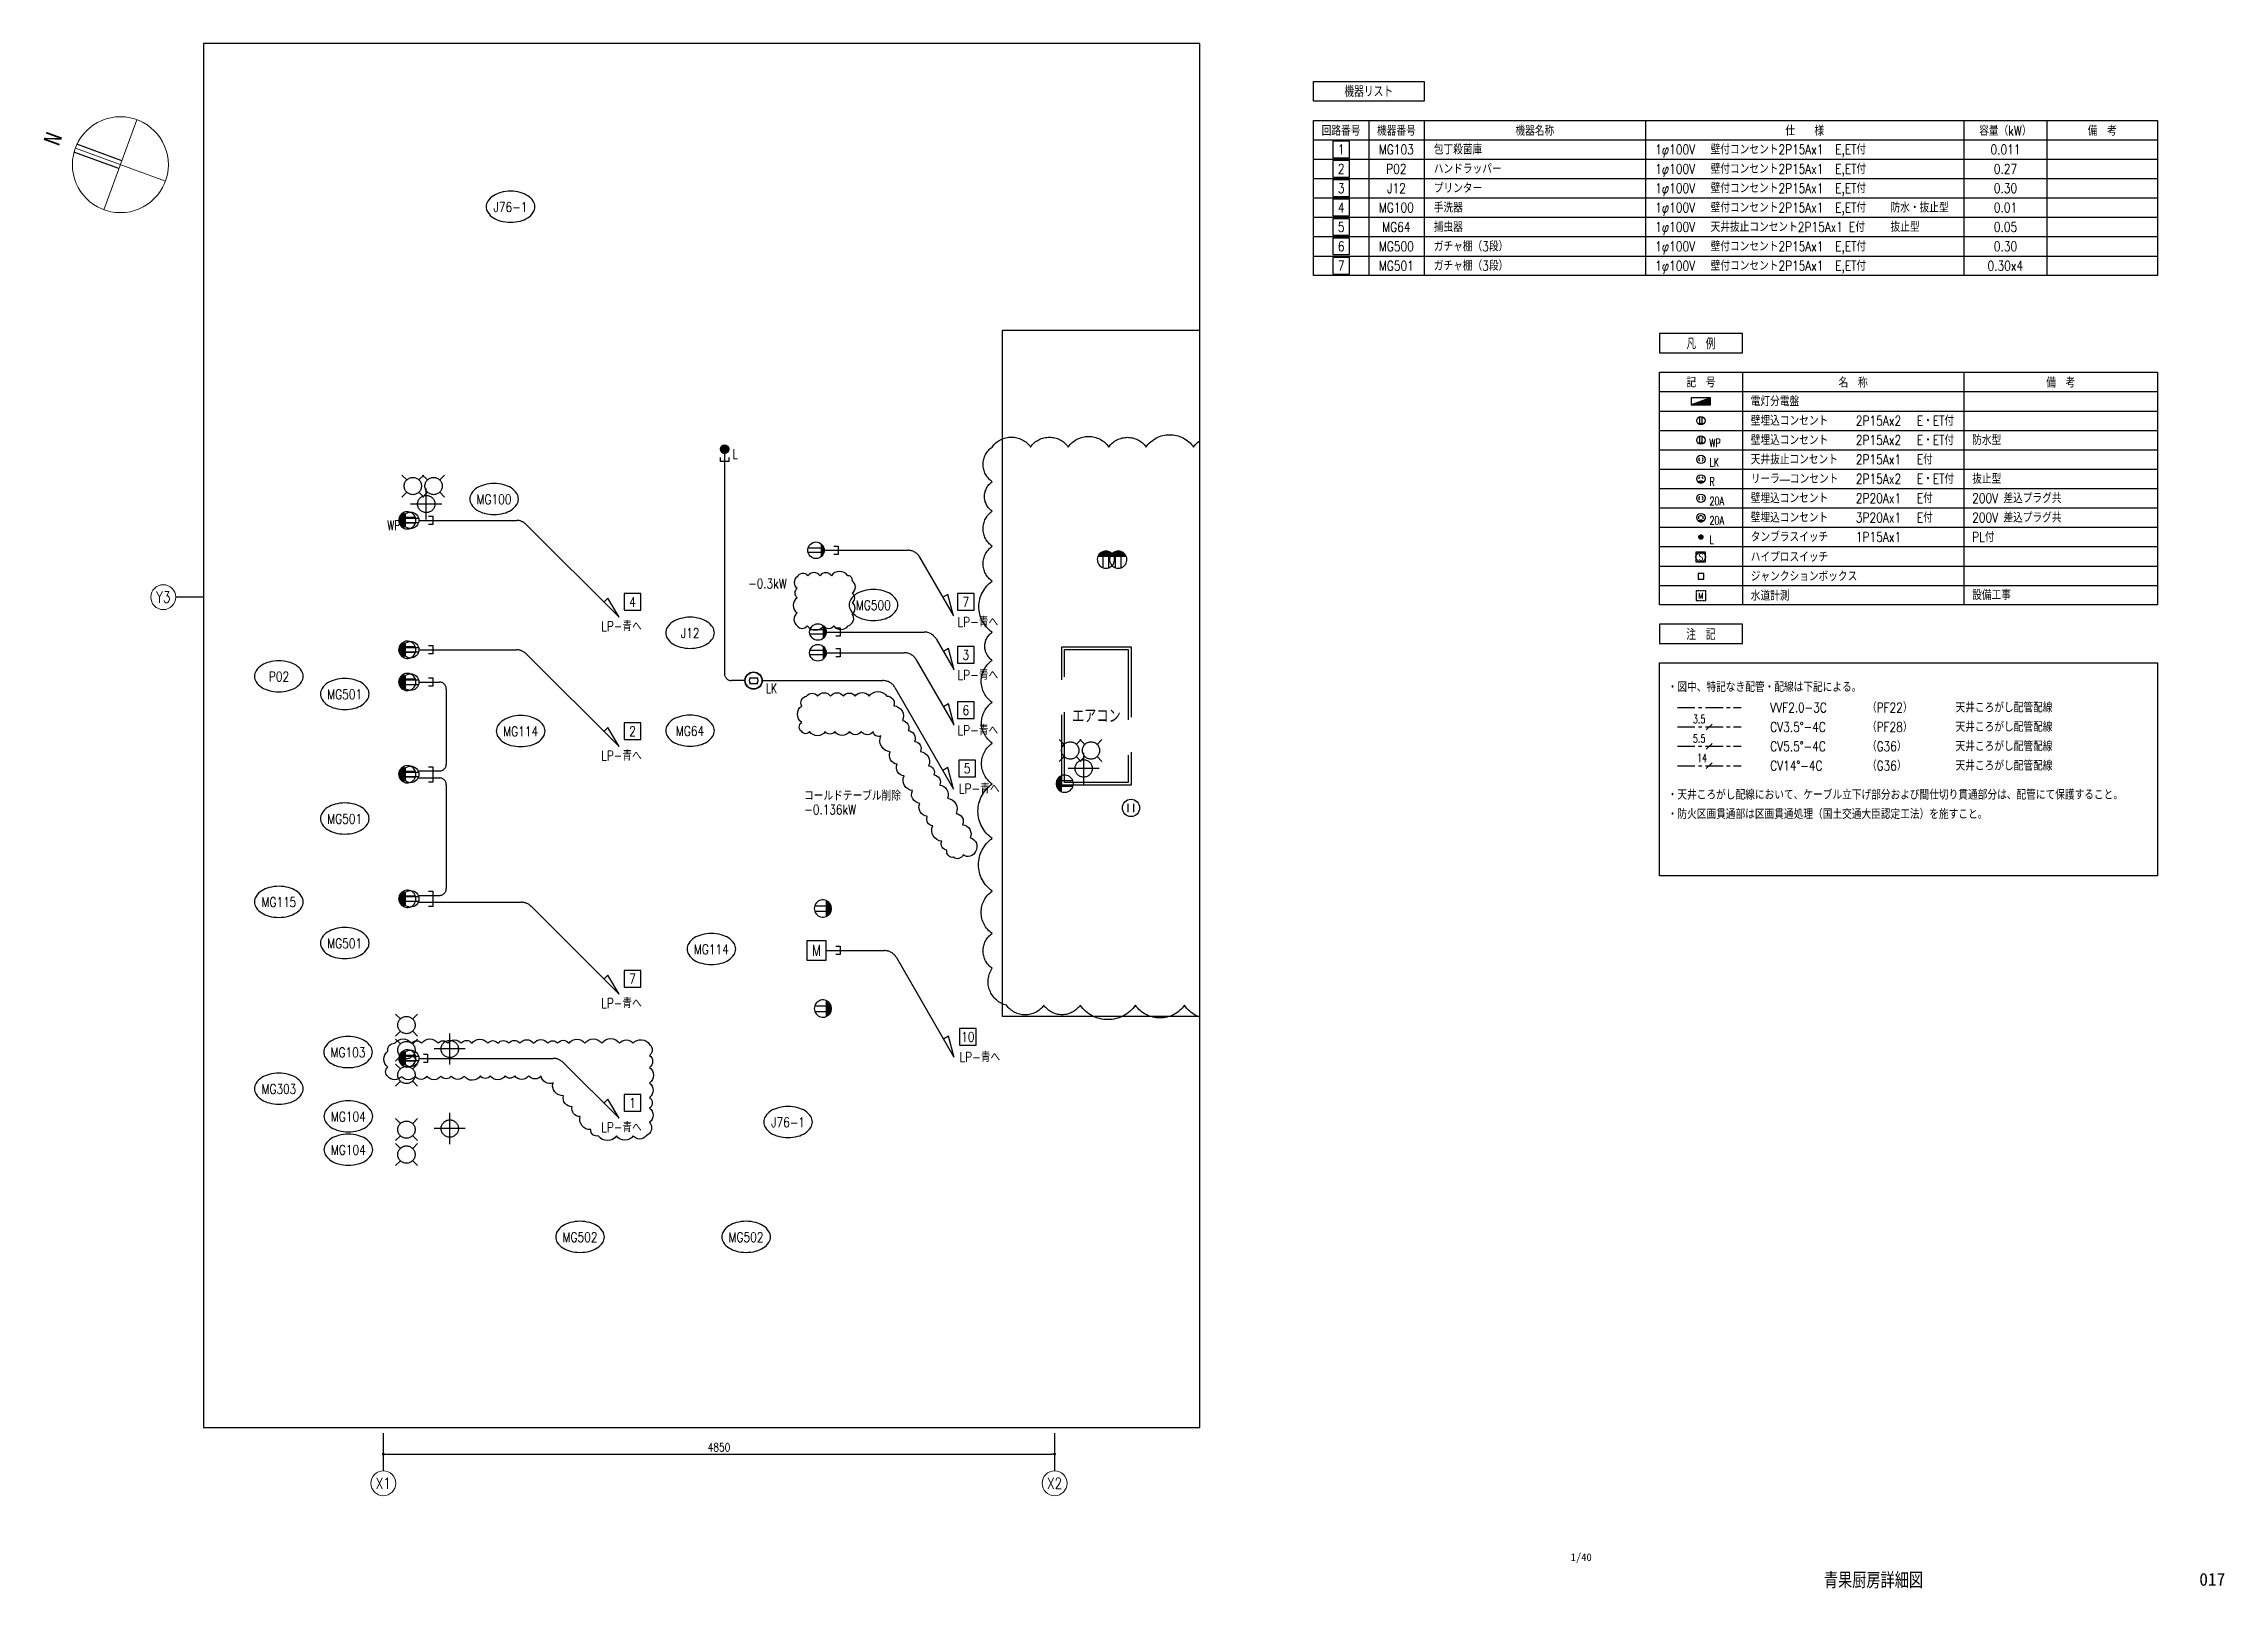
# Paper-space layout '青果' of a CAD drawing. Header units: millimetres. Extents: x 37 to 825, y 15 to 573.
# The model-space entities are those that its viewports show. They can reach past a viewport. Long polylines and large blocks are cut down to what shows.
import ezdxf
from ezdxf.enums import TextEntityAlignment as Align

# ---------------------------------------------------------------- set-up
doc = ezdxf.new("R2010")
doc.units = ezdxf.units.MM
doc.header["$LTSCALE"] = 0.2
doc.set_wipeout_variables(frame=1)
doc.linetypes.add('CENTER', pattern=[50.8, 31.75, -6.35, 6.35, -6.35])
doc.linetypes.add('HIDDEN', pattern=[9.525, 6.35, -3.175])
doc.layers.get('Defpoints').update_dxf_attribs({"color": 5})
for name, color, linetype in [('1_シンボル', 2, 'Continuous'), ('1_乗数', 3, 'Continuous'), ('1_回路番号', 4, 'Continuous'), ('1_強調文字', 4, 'Continuous'), ('1_文字', 3, 'Continuous'), ('1_機器番号', 3, 'Continuous'), ('1_表', 7, 'Continuous'), ('1_配線_1', 1, 'Continuous'), ('1_配線_4', 1, 'CENTER'), ('A_什器', 9, 'HIDDEN'), ('A_寸法', 7, 'Continuous'), ('A_方位', 8, 'Continuous'), ('枠内記述', 3, 'Continuous')]:
    doc.layers.add(name, color=color, linetype=linetype)
doc.layers.add('1_追加変更', color=10, linetype='Continuous', plot=False)
doc.styles.add('dcStyle0', font='txt.shx', dxfattribs={"width": 0.8, "bigfont": 'bigfont'})
doc.styles.add('Dim', font='simplex.shx', dxfattribs={"width": 0.8, "bigfont": 'extfont2.shx'})
doc.styles.get("Standard").update_dxf_attribs({"font": 'simplex.shx', "width": 0.8, "bigfont": 'extfont2.shx'})
doc.styles.add('STYLE1', font='MS Gothic.ttf')
doc.styles.add('ゴシック', font='MS Gothic.ttf', dxfattribs={"height": 4})
doc.dimstyles.new('1-1(20)', dxfattribs={"dimtxt": 3, "dimasz": 1, "dimexe": 1, "dimexo": 1, "dimgap": 1, "dimtad": 1, "dimdec": 1, "dimlfac": 20, "dimrnd": 0.5, "dimdsep": 46, "dimtxsty": 'Dim', "dimblk": 'DOT', "dimcen": 2.5, "dimclrd": 256, "dimclre": 256, "dimclrt": 256, "dimadec": 0, "dimazin": 0, "dimtfac": 1, "dimtdec": 1, "dimtix": 1, "dimtmove": 2, "dimatfit": 3, "dimldrblk": 'OPEN30', "dimfxl": 1, "dimlwd": -1, "dimlwe": -1, "dimarcsym": 1})
pattern_1 = [(0, (-51500, -9750), (0, 3.175), [])]

# ---------------------------------------------------------------- blocks, each defined once
blk = doc.blocks.new('_Dot')
at = {"color": 0, "linetype": 'ByBlock', "lineweight": -2}
blk.add_line((-0.5, 0), (-1, 0), dxfattribs=at)
at = {"color": 0, "linetype": 'ByBlock', "const_width": 0.5}
blk.add_lwpolyline([(-0.25, 0, 1), (0.25, 0, 1)], format="xyb", close=True, dxfattribs=at)
blk = doc.blocks.new('_Open30')
at = {"color": 0, "linetype": 'ByBlock', "lineweight": -2}
for p, q in [((-1, 0.27), (0, 0)), ((0, 0), (-1, -0.27)), ((0, 0), (-1, 0))]:
    blk.add_line(p, q, dxfattribs=at)
blk = doc.blocks.new('C-ｼﾞｬﾝｸｼｮﾝﾎﾞｯｸｽ')
at = {"color": 0, "linetype": 'ByBlock'}
blk.add_lwpolyline([(-100, -100), (100, -100), (100, 100), (-100, 100)], close=True, dxfattribs=at)
blk = doc.blocks.new('O-ｺﾝｾﾝﾄW')
at = {"linetype": 'ByBlock'}
blk.add_hatch(color=0, dxfattribs=at).paths.add_polyline_path([(112, 50), (-112, 50, 0.447214)])
at = {"color": 0, "linetype": 'ByBlock'}
for p, q in [((-112, 50), (112, 50)), ((-40, 50), (-40, 295)), ((40, 50), (40, 295))]:
    blk.add_line(p, q, dxfattribs=at)
blk.add_circle((0, 150), 150, dxfattribs=at)
blk = doc.blocks.new('L-電灯分電盤')
at = {"linetype": 'ByBlock'}
h = blk.add_hatch(dxfattribs=at)
h.set_pattern_fill('LINE', color=0, style=0)
h.set_pattern_definition([(0, (-9550, -23375), (0, 3.175), [])])
h.paths.add_polyline_path([(350, 250), (-350, 0), (350, 0)])
at = {"color": 0, "linetype": 'ByBlock'}
for p, q in [((350, 250), (-350, 0)), ((350, 250), (-350, 250)), ((-350, 250), (-350, 0)), ((-350, 0), (350, 0)), ((350, 0), (350, 250))]:
    blk.add_line(p, q, dxfattribs=at)
blk = doc.blocks.new('O-ｺﾝｾﾝﾄ抜け止め')
at = {"color": 0, "linetype": 'ByBlock'}
blk.add_circle((0, 0), 150, dxfattribs=at)
for start, end in [(135, 225), (315, 45)]:
    blk.add_arc((0, 0), 80, start, end, dxfattribs=at)
blk = doc.blocks.new('L-SW')
at = {"linetype": 'ByBlock'}
h = blk.add_hatch(dxfattribs=at)
h.set_pattern_fill('LINE', color=0, style=0)
h.set_pattern_definition([(0, (-30500, -9025), (0, 3.175), [])])
edge = h.paths.add_edge_path()
edge.add_arc((0, 75), 75, 0, 360)
at = {"color": 0, "linetype": 'ByBlock'}
blk.add_circle((0, 75), 75, dxfattribs=at)
blk = doc.blocks.new('3P20A_E')
at = {"linetype": 'ByBlock'}
h = blk.add_hatch(dxfattribs=at)
h.set_pattern_fill('LINE', color=0, style=0)
h.set_pattern_definition(pattern_1)
h.paths.add_polyline_path([(112, 50), (-112, 50, 0.447214)])
at = {"color": 0, "linetype": 'ByBlock'}
for p, q in [((-112, 50), (112, 50)), ((-80, 100), (-80, 200)), ((-50, 230), (50, 230)), ((-50, 70), (50, 70)), ((80, 100), (80, 200))]:
    blk.add_line(p, q, dxfattribs=at)
blk.add_circle((0, 150), 150, dxfattribs=at)
blk = doc.blocks.new('O-ｺﾝｾﾝﾄ引掛け3PE付')
at = {"linetype": 'ByBlock'}
h = blk.add_hatch(dxfattribs=at)
h.set_pattern_fill('LINE', color=0, style=0)
h.set_pattern_definition(pattern_1)
h.paths.add_polyline_path([(112, 50), (-112, 50, 0.447214)])
at = {"color": 0, "linetype": 'ByBlock'}
blk.add_line((-112, 50), (112, 50), dxfattribs=at)
blk.add_circle((0, 150), 150, dxfattribs=at)
for start, end in [(120, 180), (225, 315), (0, 60)]:
    blk.add_arc((0, 150), 80, start, end, dxfattribs=at)
blk = doc.blocks.new('ハイプロスイッチ')
at = {"color": 0, "linetype": 'ByBlock'}
blk.add_lwpolyline([(-179, -172), (171, -172), (171, 178), (-179, 178)], close=True, dxfattribs=at)
blk.add_circle((-4, 3), 175, dxfattribs=at)
at = {"color": 0, "linetype": 'ByBlock', "width": 0.8}
blk.add_text('S', height=250, dxfattribs=at).set_placement((0, 0), align=Align.MIDDLE)
blk = doc.blocks.new('C-条数1')
at = {"color": 0, "linetype": 'ByBlock'}
blk.add_line((-106, -106), (106, 106), dxfattribs=at)
blk = doc.blocks.new('水道計測')
at = {"color": 0, "linetype": 'HIDDEN'}
blk.add_lwpolyline([(-175, -175), (175, -175), (175, 175), (-175, 175)], close=True, dxfattribs=at)
at = {"color": 0, "width": 0.8}
blk.add_text('M', height=200, dxfattribs=at).set_placement((0, 0), align=Align.MIDDLE)
blk = doc.blocks.new('INS-GJUIF')
at = {"color": 0}
blk.add_lwpolyline([(164, -40, 0.144506), (176, 0, 0.144506), (164, 40, 0.107176), (124, 80, 0.077741), (70, 103, 0.064924), (0, 113, 0.064924), (-70, 103, 0.077741), (-124, 80, 0.107176), (-164, 40, 0.144506), (-176, 0, 0.144506), (-164, -40, 0.107176), (-124, -80, 0.077741), (-70, -103, 0.064924), (0, -112, 0.064924), (70, -103, 0.077741), (124, -80, 0.107176), (164, -40)], format="xyb", dxfattribs=at)
blk = doc.blocks.new('INS-GDTAV')
at = {"color": 0}
for p, q in [((-23, 46), (-62, 8)), ((-23, 37), (-62, -2)), ((-23, 29), (-62, -10)), ((-23, 55), (-60, 19)), ((-23, 20), (-60, -17)), ((-23, 11), (-58, -24)), ((-23, 2), (-55, -30)), ((-37, 50), (-50, 37)), ((-23, -58), (-23, 58)), ((59, 20), (-23, 20)), ((-23, -7), (-52, -35)), ((-23, -16), (-48, -40)), ((-23, -24), (-44, -45)), ((-23, -33), (-39, -49)), ((-23, -42), (-34, -53)), ((-23, -51), (-28, -56)), ((59, -20), (-23, -20))]:
    blk.add_line(p, q, dxfattribs=at)
for start, end in [(112.0861, 247.9139), (247.9139, 112.0861)]:
    blk.add_arc((0, 0), 62.5, start, end, dxfattribs=at)
blk = doc.blocks.new('INS-GNLLT')
at = {"color": 0}
for p, q in [((-30, 20), (30, 20)), ((-30, -20), (30, -20))]:
    blk.add_line(p, q, dxfattribs=at)
blk.add_circle((0, 0), 62.5, dxfattribs=at)
blk = doc.blocks.new('INS-G4RWJ')
at = {"color": 0}
for p, q in [((-23, 46), (-62, 8)), ((-23, 37), (-62, -2)), ((-23, 29), (-62, -10)), ((-23, 55), (-60, 19)), ((-23, 20), (-60, -17)), ((-23, 11), (-58, -24)), ((-23, 2), (-55, -30)), ((-37, 50), (-50, 37)), ((-23, -58), (-23, 58)), ((59, 20), (-23, 20)), ((-23, -7), (-52, -35)), ((-23, -16), (-48, -40)), ((-23, -24), (-44, -45)), ((-23, -33), (-39, -49)), ((-23, -42), (-34, -53)), ((-23, -51), (-28, -56)), ((59, -20), (-23, -20))]:
    blk.add_line(p, q, dxfattribs=at)
for start, end in [(112.0861, 247.9139), (247.9139, 112.0861)]:
    blk.add_arc((0, 0), 62.5, start, end, dxfattribs=at)
blk = doc.blocks.new('INS-GIIL8')
at = {"color": 0}
for p, q in [((-23, 46), (-62, 8)), ((-23, 37), (-62, -2)), ((-23, 29), (-62, -10)), ((-23, 55), (-60, 19)), ((-23, 20), (-60, -17)), ((-23, 11), (-58, -24)), ((-23, 2), (-55, -30)), ((-37, 50), (-50, 37)), ((-23, -58), (-23, 58)), ((59, 20), (-23, 20)), ((-23, -7), (-52, -35)), ((-23, -16), (-48, -40)), ((-23, -24), (-44, -45)), ((-23, -33), (-39, -49)), ((-23, -42), (-34, -53)), ((-23, -51), (-28, -56)), ((59, -20), (-23, -20))]:
    blk.add_line(p, q, dxfattribs=at)
for start, end in [(112.0861, 247.9139), (247.9139, 112.0861)]:
    blk.add_arc((0, 0), 62.5, start, end, dxfattribs=at)
blk = doc.blocks.new('INS-G94DE')
at = {"color": 0}
for p, q in [((-59, 20), (24, 20)), ((24, 58), (24, -58)), ((24, 51), (28, 56)), ((24, 42), (34, 53)), ((24, 33), (39, 49)), ((24, 24), (44, 45)), ((24, 16), (48, 40)), ((24, 7), (52, 35)), ((24, -2), (55, 30)), ((24, -11), (58, 24)), ((24, -20), (60, 17)), ((24, -29), (62, 10)), ((24, -37), (62, 2)), ((-59, -20), (24, -20)), ((24, -46), (62, -8)), ((24, -55), (60, -19)), ((37, -50), (50, -37))]:
    blk.add_line(p, q, dxfattribs=at)
for start, end in [(67.9139, 292.0861), (292.0861, 67.9139)]:
    blk.add_arc((0, 0), 62.5, start, end, dxfattribs=at)
blk = doc.blocks.new('INS-GWSYW')
at = {"color": 0}
for p, q in [((-23, 46), (-62, 8)), ((-23, 37), (-62, -2)), ((-23, 29), (-62, -10)), ((-23, 55), (-60, 19)), ((-23, 20), (-60, -17)), ((-23, 11), (-58, -24)), ((-23, 2), (-55, -30)), ((-37, 50), (-50, 37)), ((-23, -58), (-23, 58)), ((59, 20), (-23, 20)), ((-23, -7), (-52, -35)), ((-23, -16), (-48, -40)), ((-23, -24), (-44, -45)), ((-23, -33), (-39, -49)), ((-23, -42), (-34, -53)), ((-23, -51), (-28, -56)), ((59, -20), (-23, -20))]:
    blk.add_line(p, q, dxfattribs=at)
for start, end in [(112.0861, 247.9139), (247.9139, 112.0861)]:
    blk.add_arc((0, 0), 62.5, start, end, dxfattribs=at)
blk = doc.blocks.new('INS-GJ5P6')
at = {"color": 0}
for p, q in [((-23, 46), (-62, 8)), ((-23, 37), (-62, -2)), ((-23, 29), (-62, -10)), ((-23, 55), (-60, 19)), ((-23, 20), (-60, -17)), ((-23, 11), (-58, -24)), ((-23, 2), (-55, -30)), ((-37, 50), (-50, 37)), ((-23, -58), (-23, 58)), ((59, 20), (-23, 20)), ((-23, -7), (-52, -35)), ((-23, -16), (-48, -40)), ((-23, -24), (-44, -45)), ((-23, -33), (-39, -49)), ((-23, -42), (-34, -53)), ((-23, -51), (-28, -56)), ((59, -20), (-23, -20))]:
    blk.add_line(p, q, dxfattribs=at)
for start, end in [(112.0861, 247.9139), (247.9139, 112.0861)]:
    blk.add_arc((0, 0), 62.5, start, end, dxfattribs=at)
blk = doc.blocks.new('INS-G6U9O')
at = {"color": 0}
for p, q in [((-59, 20), (24, 20)), ((24, 58), (24, -58)), ((24, 51), (28, 56)), ((24, 42), (34, 53)), ((24, 33), (39, 49)), ((24, 24), (44, 45)), ((24, 16), (48, 40)), ((24, 7), (52, 35)), ((24, -2), (55, 30)), ((24, -11), (58, 24)), ((24, -20), (60, 17)), ((24, -29), (62, 10)), ((24, -37), (62, 2)), ((-59, -20), (24, -20)), ((24, -46), (62, -8)), ((24, -55), (60, -19)), ((37, -50), (50, -37))]:
    blk.add_line(p, q, dxfattribs=at)
for start, end in [(67.9139, 292.0861), (292.0861, 67.9139)]:
    blk.add_arc((0, 0), 62.5, start, end, dxfattribs=at)
blk = doc.blocks.new('INS-GOGQH')
at = {"color": 0}
for p, q in [((-23, 46), (-62, 8)), ((-23, 37), (-62, -2)), ((-23, 29), (-62, -10)), ((-23, 55), (-60, 19)), ((-23, 20), (-60, -17)), ((-23, 11), (-58, -24)), ((-23, 2), (-55, -30)), ((-37, 50), (-50, 37)), ((-23, -58), (-23, 58)), ((59, 20), (-23, 20)), ((-23, -7), (-52, -35)), ((-23, -16), (-48, -40)), ((-23, -24), (-44, -45)), ((-23, -33), (-39, -49)), ((-23, -42), (-34, -53)), ((-23, -51), (-28, -56)), ((59, -20), (-23, -20))]:
    blk.add_line(p, q, dxfattribs=at)
for start, end in [(112.0861, 247.9139), (247.9139, 112.0861)]:
    blk.add_arc((0, 0), 62.5, start, end, dxfattribs=at)
blk = doc.blocks.new('INS-GT3CK')
at = {"color": 0}
for points in [[(250, -500), (-250, -500), (-250, 500), (250, 500)], [(230, -480), (-230, -480), (-230, 480), (230, 480)]]:
    blk.add_lwpolyline(points, close=True, dxfattribs=at)
at = {"color": 0, "width": 0.8}
blk.add_text('エアコン', height=100, dxfattribs=at).set_placement((0, 0), align=Align.MIDDLE)
blk = doc.blocks.new('INS-G5KKT')
at = {"color": 0}
for p, q in [((-20, -30), (-20, 30)), ((20, -30), (20, 30))]:
    blk.add_line(p, q, dxfattribs=at)
blk.add_circle((0, 0), 62.5, dxfattribs=at)
blk = doc.blocks.new('INS-G91YF')
at = {"color": 0}
for p, q in [((-58, 24), (58, 24)), ((-51, 24), (-56, 28)), ((-42, 24), (-53, 34)), ((-33, 24), (-49, 39)), ((-24, 24), (-45, 44)), ((-16, 24), (-40, 48)), ((-7, 24), (-35, 52)), ((2, 24), (-30, 55)), ((11, 24), (-24, 58)), ((-20, -59), (-20, 24)), ((20, 24), (-17, 60)), ((29, 24), (-10, 62)), ((37, 24), (-2, 62)), ((46, 24), (8, 62)), ((55, 24), (19, 60)), ((20, -59), (20, 24)), ((50, 37), (37, 50))]:
    blk.add_line(p, q, dxfattribs=at)
for start, end in [(157.9139, 22.0861), (22.0861, 157.9139)]:
    blk.add_arc((0, 0), 62.5, start, end, dxfattribs=at)

msp = doc.modelspace()

# ---------------------------------------------------------------- linework, layer by layer
at = {"layer": '1_回路番号'}
for points in [[(17505, 28731), (17625, 28731), (17625, 28851), (17505, 28851)], [(17505, 27796), (17625, 27796), (17625, 27916), (17505, 27916)], [(17505, 26007), (17625, 26007), (17625, 26127), (17505, 26127)], [(19928, 25587), (20048, 25587), (20048, 25707), (19928, 25707)], [(17505, 25110), (17625, 25110), (17625, 25230), (17505, 25230)]]:
    msp.add_lwpolyline(points, close=True, dxfattribs=at)
at = {"layer": '1_追加変更'}
msp.add_lwpolyline([(18755, 28618, 0.520567), (18827, 28618, 0.520567), (18947, 28618, 0.520567), (19020, 28618, 0.520567), (19123, 28618, 0.520567), (19153, 28704, 0.520567), (19153, 28785, 0.520567), (19153, 28853, 0.520567), (19153, 28943, 0.520567), (19120, 28980, 0.520567), (19002, 28980, 0.520567), (18921, 28980, 0.520567), (18833, 28980, 0.520567), (18755, 28972, 0.520567), (18755, 28889, 0.520567), (18755, 28821, 0.520567), (18755, 28711, 0.520567)], format="xyb", close=True, dxfattribs=at)
for points in [[(18788, 27853, -0.520567), (18788, 27920, -0.520567), (18788, 28038, -0.520567), (18823, 28110, -0.520567), (18903, 28110, -0.520567), (18996, 28110, -0.520567), (19089, 28110, -0.520567), (19174, 28110, -0.520567), (19276, 28110, -0.520567), (19402, 28110, -0.520567), (19454, 28040, -0.520567), (19516, 27933, -0.520567), (19557, 27861, -0.520567), (19603, 27782, -0.520567), (19645, 27709, -0.520567), (19705, 27605, -0.520567), (19742, 27540, -0.520567), (19785, 27466, -0.520567), (19840, 27372, -0.520567), (19903, 27262, -0.520567), (19950, 27180, -0.520567), (20005, 27086, -0.520567), (20043, 26987, -0.520567), (19954, 26964, -0.520567), (19884, 26945, -0.520567), (19837, 26996, -0.520567), (19800, 27061, -0.520567), (19735, 27173, -0.520567), (19696, 27241, -0.520567), (19641, 27335, -0.520567), (19588, 27427, -0.520567), (19527, 27534, -0.520567), (19478, 27618, -0.520567), (19427, 27707, -0.520567), (19360, 27822, -0.520567), (19305, 27853, -0.520567), (19218, 27853, -0.520567), (19133, 27853, -0.520567), (19027, 27853, -0.520567), (18958, 27853, -0.520567), (18845, 27853, -0.520567), (18788, 27853, -0.520567)], [(15798, 25362, -0.520567), (15798, 25429, -0.520567), (15798, 25543, -0.520567), (15848, 25601, -0.520567), (15969, 25601, -0.520567), (16041, 25601, -0.520567), (16161, 25601, -0.520567), (16231, 25601, -0.520567), (16327, 25601, -0.520567), (16406, 25601, -0.520567), (16519, 25601, -0.520567), (16593, 25601, -0.520567), (16671, 25601, -0.520567), (16752, 25601, -0.520567), (16851, 25601, -0.520567), (16954, 25601, -0.520567), (17023, 25601, -0.520567), (17107, 25601, -0.520567), (17221, 25601, -0.520567), (17343, 25601, -0.520567), (17472, 25601, -0.520567), (17570, 25601, -0.520567), (17688, 25592, -0.520567), (17688, 25514, -0.520567), (17688, 25427, -0.520567), (17688, 25314, -0.520567), (17688, 25210, -0.520567), (17688, 25132, -0.520567), (17688, 25031, -0.520567), (17663, 24932, -0.520567), (17571, 24932, -0.520567), (17450, 24932, -0.520567), (17318, 24932, -0.520567), (17263, 24978, -0.520567), (17187, 25072, -0.520567), (17130, 25143, -0.520567), (17067, 25222, -0.520567), (16991, 25316, -0.520567), (16906, 25367, -0.520567), (16817, 25367, -0.520567), (16714, 25366, -0.520567), (16645, 25366, -0.520567), (16537, 25365, -0.520567), (16467, 25365, -0.520567), (16349, 25364, -0.520567), (16256, 25364, -0.520567), (16181, 25364, -0.520567), (16080, 25363, -0.520567), (15994, 25363, -0.520567), (15895, 25362, -0.520567), (15798, 25362, -0.520567)]]:
    msp.add_lwpolyline(points, format="xyb", dxfattribs=at)
at = {"layer": '1_配線_1'}
for points in [[(18260, 29835), (18260, 29805), (18200, 29805), (18200, 29835)], [(16092, 29410), (16122, 29410), (16122, 29350), (16092, 29350)], [(19021, 29194), (19051, 29194), (19051, 29134), (19021, 29134)], [(19885, 28690), (19844, 28844), (19808, 28824)], [(17468, 28680), (17388, 28818), (17359, 28789)], [(19035, 28603), (19065, 28603), (19065, 28543), (19035, 28543)], [(16092, 28475), (16122, 28475), (16122, 28415), (16092, 28415)], [(19035, 28453), (19065, 28453), (19065, 28393), (19035, 28393)], [(19890, 28298), (19848, 28453), (19812, 28432)], [(16092, 28241), (16122, 28241), (16122, 28181), (16092, 28181)], [(19890, 27898), (19848, 28053), (19812, 28032)], [(17468, 27745), (17388, 27883), (17359, 27854)], [(16092, 27599), (16122, 27599), (16122, 27489), (16092, 27489)], [(19885, 27438), (19844, 27593), (19808, 27572)], [(16092, 26700), (16122, 26700), (16122, 26590), (16092, 26590)], [(19035, 26302), (19065, 26302), (19065, 26242), (19035, 26242)], [(17468, 25956), (17388, 26094), (17359, 26065)], [(19890, 25498), (19848, 25653), (19812, 25632)], [(16054, 25522), (16084, 25522), (16084, 25462), (16054, 25462)], [(17468, 25059), (17388, 25197), (17359, 25168)]]:
    msp.add_lwpolyline(points, dxfattribs=at)
at = {"layer": '1_配線_4'}
for p, q in [((18230, 29865), (18230, 28272)), ((16022, 29380), (16726, 29380)), ((16797, 29351), (17468, 28680)), ((18951, 29164), (19554, 29164)), ((19640, 29114), (19885, 28690)), ((18965, 28573), (19673, 28573)), ((19760, 28523), (19885, 28306)), ((16022, 28445), (16726, 28445)), ((16797, 28416), (17468, 27745)), ((18965, 28423), (19529, 28423)), ((19615, 28373), (19885, 27906)), ((16022, 28211), (16170, 28211)), ((18380, 28222), (18280, 28222)), ((18500, 28222), (19375, 28222)), ((16220, 28161), (16220, 27619)), ((19461, 28172), (19885, 27438)), ((16017, 27569), (16170, 27569)), ((16017, 27519), (16170, 27519)), ((16220, 27469), (16220, 26720)), ((16017, 26670), (16170, 26670)), ((16017, 26620), (16762, 26620)), ((16833, 26591), (17468, 25956)), ((18965, 26271), (19385, 26271)), ((19472, 26221), (19885, 25506)), ((16022, 25492), (16993, 25492)), ((17064, 25463), (17468, 25059))]:
    msp.add_line(p, q, dxfattribs=at)
for centre, radius, start, end in [((16726, 29280), 100, 45, 90), ((19554, 29064), 100, 30, 90), ((19673, 28473), 100, 30, 90), ((16726, 28345), 100, 45, 90), ((19529, 28323), 100, 30, 90), ((16170, 28161), 50, 0, 90), ((18280, 28272), 50, 180, 270), ((19375, 28122), 100, 30, 90), ((16170, 27619), 50, 270, 0), ((16170, 27469), 50, 0, 90), ((16170, 26720), 50, 270, 0), ((16762, 26520), 100, 45, 90), ((19385, 26171), 100, 30, 90), ((16993, 25392), 100, 45, 90)]:
    msp.add_arc(centre, radius, start, end, dxfattribs=at)
at = {"layer": 'A_什器'}
for p, q in [((21684, 28702), (21909, 28702)), ((20648, 27796), (20684, 27761)), ((20807, 27796), (20772, 27761)), ((20798, 27796), (20834, 27761)), ((20957, 27796), (20922, 27761)), ((20684, 27673), (20648, 27637)), ((20937, 27587), (20712, 27587)), ((20772, 27673), (20807, 27637)), ((20834, 27673), (20798, 27637)), ((20825, 27474), (20825, 27699)), ((20922, 27673), (20957, 27637))]:
    msp.add_line(p, q, dxfattribs=at)
for points in [[(15898, 29707), (15934, 29672)], [(16057, 29707), (16022, 29672)], [(16048, 29707), (16084, 29672)], [(16207, 29707), (16172, 29672)], [(15934, 29584), (15898, 29548)], [(16187, 29498), (15962, 29498)], [(16022, 29584), (16057, 29548)], [(16084, 29584), (16048, 29548)], [(16075, 29385), (16075, 29610)], [(16172, 29584), (16207, 29548)], [(15888, 25777), (15853, 25812)], [(15853, 25653), (15888, 25689)], [(15977, 25777), (16012, 25812)], [(16012, 25653), (15977, 25689)], [(15888, 25596), (15853, 25632)], [(15977, 25596), (16012, 25632)], [(16357, 25560), (16132, 25560)], [(16245, 25448), (16245, 25673)], [(15853, 25473), (15888, 25508)], [(15888, 25416), (15853, 25451)], [(16012, 25473), (15977, 25508)], [(15977, 25416), (16012, 25451)], [(15853, 25292), (15888, 25327)], [(16012, 25292), (15977, 25327)], [(15888, 25021), (15853, 25057)], [(15977, 25021), (16012, 25057)], [(16245, 24873), (16245, 25098)], [(15853, 24898), (15888, 24933)], [(16012, 24898), (15977, 24933)], [(16357, 24985), (16132, 24985)], [(15888, 24841), (15853, 24876)], [(15853, 24717), (15888, 24752)], [(15977, 24841), (16012, 24876)], [(16012, 24717), (15977, 24752)]]:
    msp.add_lwpolyline(points, dxfattribs=at)
for centre in [(15978, 29628), (16128, 29628), (16075, 29498), (20728, 27717), (20878, 27717), (20825, 27587), (15932, 25733), (15932, 25552), (16245, 25560), (15932, 25372), (15932, 24977), (16245, 24985), (15932, 24797)]:
    msp.add_circle(centre, 62.5, dxfattribs=at)
at = {"layer": 'Defpoints'}
msp.add_lwpolyline([(20239, 30755), (27790, 30755), (27790, 25795), (20239, 25795)], close=True, dxfattribs=at)

# ---------------------------------------------------------------- block references
at = {"layer": '1_シンボル', "xscale": 0.4, "yscale": 0.4, "zscale": 0.4}
for name, p in [('L-SW', (18230, 29865)), ('O-ｺﾝｾﾝﾄ抜け止め', (18440, 28222))]:
    msp.add_blockref(name, p, dxfattribs=at)
at = {"layer": '1_シンボル', "linetype": 'Continuous', "lineweight": 0, "xscale": 0.4, "yscale": 0.4, "zscale": 0.4}
for p, rotation in [((15902, 29380), 270), ((18951, 29164), 90), ((18965, 28573), 90), ((15902, 28445), 270), ((18965, 28423), 90), ((15902, 28211), 270), ((15902, 27544), 270), ((15902, 26645), 270), ((15902, 25492), 270)]:
    msp.add_blockref('O-ｺﾝｾﾝﾄW', p, dxfattribs=dict(at, rotation=rotation))
at = {"layer": '1_シンボル', "color": 7, "xscale": 0.4, "yscale": 0.4, "zscale": 0.4}
msp.add_blockref('水道計測', (18895, 26272), dxfattribs=at)
at = {"layer": '1_機器番号'}
for p in [(16684, 31646), (16565, 29534), (19306, 28768), (17981, 28567), (15010, 28253), (15486, 28125), (16757, 27857), (17981, 27860), (15486, 27225), (15010, 26623), (15486, 26325), (18135, 26282), (15510, 25537), (15010, 25273), (15512, 25073), (18689, 25032), (15512, 24832), (17186, 24202), (18386, 24202)]:
    msp.add_blockref('INS-GJUIF', p, dxfattribs=at)
at = {"layer": 'A_什器'}
msp.add_blockref('INS-GT3CK', (20917, 27966), dxfattribs=at)
at = {"layer": 'Defpoints'}
for name, p in [('INS-GDTAV', (15938, 29380)), ('INS-G91YF', (20986, 29096)), ('INS-G91YF', (21075, 29096)), ('INS-GWSYW', (15938, 28445)), ('INS-GIIL8', (15938, 28212)), ('INS-GNLLT', (18440, 28222)), ('INS-GJ5P6', (15938, 27545)), ('INS-G5KKT', (21167, 27302)), ('INS-GOGQH', (15938, 26645)), ('INS-G94DE', (18941, 26575)), ('INS-G6U9O', (18941, 25852)), ('INS-G4RWJ', (15938, 25492))]:
    msp.add_blockref(name, p, dxfattribs=at)
at = {"layer": 'Defpoints', "rotation": 90}
msp.add_blockref('INS-G91YF', (20688, 27477), dxfattribs=at)

# ---------------------------------------------------------------- texts
at = {"layer": '1_回路番号', "width": 0.8}
for s, p in [('4', (17565, 28791)), ('2', (17565, 27856)), ('7', (17565, 26067)), ('10', (19988, 25647)), ('1', (17565, 25170))]:
    msp.add_text(s, height=70, dxfattribs=at).set_placement(p, align=Align.MIDDLE)
at = {"layer": '1_文字', "linetype": 'ByBlock', "width": 0.7}
for s, p in [('L', (18290, 29825)), ('WP', (15794, 29310)), ('LK', (18530, 28132))]:
    msp.add_text(s, height=70, dxfattribs=at).set_placement(p)
at = {"layer": '1_文字', "width": 0.8}
for p in [(17338, 28580), (17338, 27645), (19924, 27407), (17338, 25856), (19928, 25467), (17338, 24959)]:
    msp.add_text('LP-青へ', height=70, dxfattribs=at).set_placement(p)
at = {"layer": '1_機器番号', "width": 0.8}
for s, p in [('J76-1', (16684, 31609)), ('MG100', (16565, 29497)), ('MG500', (19306, 28732)), ('J12', (17981, 28530)), ('P02', (15010, 28216)), ('MG501', (15486, 28088)), ('MG114', (16757, 27820)), ('MG64', (17981, 27823)), ('MG501', (15486, 27188)), ('MG115', (15010, 26586)), ('MG501', (15486, 26288)), ('MG114', (18135, 26245)), ('MG103', (15510, 25500)), ('MG303', (15010, 25236)), ('MG104', (15512, 25036)), ('J76-1', (18689, 24995)), ('MG104', (15512, 24796)), ('MG502', (17186, 24165)), ('MG502', (18386, 24165))]:
    msp.add_text(s, height=70, dxfattribs=at).set_placement(p, align=Align.CENTER)
at = {"layer": '1_追加変更', "width": 0.8}
for s, p in [('-0.3kW', (18400, 28888)), ('コールドテーブル削除', (18805, 27355)), ('-0.136kW', (18805, 27255))]:
    msp.add_text(s, height=70, dxfattribs=at).set_placement(p)

# ---------------------------------------------------------------- next in the draw order: wipeouts: each hides what was drawn before it
for points in [[(19904, 28721), (20044, 28721), (20044, 28861), (19904, 28861)], [(19904, 28338), (20044, 28338), (20044, 28478), (19904, 28478)], [(21699, 28187), (21839, 28187), (21839, 28327), (21699, 28327)], [(19904, 27938), (20044, 27938), (20044, 28078), (19904, 28078)], [(19914, 27517), (20054, 27517), (20054, 27657), (19914, 27657)], [(20525, 26043), (20665, 26043), (20665, 26183), (20525, 26183)], [(20967, 26043), (21107, 26043), (21107, 26183), (20967, 26183)]]:
    msp.add_wipeout(points)

# ---------------------------------------------------------------- next in the draw order: linework, layer by layer
at = {"layer": '1_回路番号'}
for points in [[(19914, 28731), (20034, 28731), (20034, 28851), (19914, 28851)], [(19914, 28348), (20034, 28348), (20034, 28468), (19914, 28468)], [(19914, 27948), (20034, 27948), (20034, 28068), (19914, 28068)], [(19924, 27527), (20044, 27527), (20044, 27647), (19924, 27647)]]:
    msp.add_lwpolyline(points, close=True, dxfattribs=at)
at = {"layer": '1_追加変更'}
msp.add_lwpolyline([(21947, 25876, -0.520567), (21553, 25876, -0.520567), (21199, 25876, -0.520567), (20800, 25876, -0.520567), (20537, 25876, -0.520567), (20268, 25876, -0.520567), (20164, 26143, -0.520567), (20164, 26395, -0.520567), (20164, 26701, -0.520567), (20164, 27081, -0.520567), (20164, 27475, -0.520567), (20164, 27770, -0.520567), (20164, 28065, -0.520567), (20164, 28368, -0.520567), (20164, 28572, -0.520567), (20164, 28940, -0.520567), (20164, 29193, -0.520567), (20164, 29446, -0.520567), (20164, 29659, -0.520567), (20164, 29910, -0.520567), (20441, 29910, -0.520567), (20714, 29910, -0.520567), (21007, 29910, -0.520567), (21276, 29910, -0.520567), (21618, 29910, -0.520567), (21921, 29910, -0.520567)], format="xyb", dxfattribs=at)

# ---------------------------------------------------------------- next in the draw order: texts
at = {"layer": '1_回路番号', "width": 0.8}
for s, p in [('7', (19974, 28791)), ('3', (19974, 28408)), ('6', (19974, 28008)), ('5', (19984, 27587))]:
    msp.add_text(s, height=70, dxfattribs=at).set_placement(p, align=Align.MIDDLE)
at = {"layer": '1_文字', "width": 0.8}
for p in [(19914, 28611), (19914, 28228), (19914, 27828)]:
    msp.add_text('LP-青へ', height=70, dxfattribs=at).set_placement(p)

psp = doc.layouts.new('青果')

# ---------------------------------------------------------------- linework, layer by layer
at = {"layer": '1_回路番号'}
for points in [[(503, 531.5), (509, 531.5), (509, 537.5), (503, 537.5)], [(503, 524.5), (509, 524.5), (509, 530.5), (503, 530.5)], [(503, 517.5), (509, 517.5), (509, 523.5), (503, 523.5)], [(503, 510.5), (509, 510.5), (509, 516.5), (503, 516.5)], [(503, 503.5), (509, 503.5), (509, 509.5), (503, 509.5)], [(503, 496.5), (509, 496.5), (509, 502.5), (503, 502.5)], [(503, 489.5), (509, 489.5), (509, 495.5), (503, 495.5)]]:
    psp.add_lwpolyline(points, close=True, dxfattribs=at)
at = {"layer": '1_強調文字', "color": 2}
for points in [[(621, 461), (651, 461), (651, 468), (621, 468)], [(621, 356), (651, 356), (651, 363), (621, 363)]]:
    psp.add_lwpolyline(points, close=True, dxfattribs=at)
at = {"layer": '1_表', "color": 3}
for p, q in [((516, 545), (516, 489)), ((536, 545), (536, 489)), ((616, 545), (616, 489)), ((731, 545), (731, 489)), ((761, 545), (761, 489)), ((651, 454), (651, 370)), ((731, 454), (731, 370))]:
    psp.add_line(p, q, dxfattribs=at)
at = {"layer": '1_表'}
for p, q in [((496, 538), (801, 538)), ((496, 531), (801, 531)), ((496, 524), (801, 524)), ((496, 517), (801, 517)), ((496, 510), (801, 510)), ((496, 503), (801, 503)), ((496, 496), (801, 496)), ((621, 447), (801, 447)), ((621, 440), (801, 440)), ((621, 433), (801, 433)), ((621, 426), (801, 426)), ((621, 419), (801, 419)), ((621, 412), (801, 412)), ((621, 405), (801, 405)), ((621, 398), (801, 398)), ((621, 391), (801, 391)), ((621, 384), (801, 384)), ((621, 377), (801, 377))]:
    psp.add_line(p, q, dxfattribs=at)
at = {"layer": '1_表', "color": 2}
for points in [[(496, 559), (536, 559), (536, 552), (496, 552)], [(801, 545), (801, 489), (496, 489), (496, 545)], [(621, 391), (621, 454), (801, 454), (801, 370), (621, 370)], [(801, 272), (621, 272), (621, 349), (801, 349)]]:
    psp.add_lwpolyline(points, close=True, dxfattribs=at)
at = {"layer": '1_配線_4'}
for p, q in [((627.5, 332.85), (650.5, 332.85)), ((627.5, 325.85), (650.5, 325.85)), ((627.5, 318.85), (650.5, 318.85)), ((627.5, 311.85), (650.5, 311.85))]:
    psp.add_line(p, q, dxfattribs=at)
at = {"layer": 'A_寸法'}
for p, q in [((95, 372.75), (85, 372.75)), ((160, 62.0993), (160, 57.0993)), ((402.5, 62.0993), (402.5, 57.0993))]:
    psp.add_line(p, q, dxfattribs=at)
at = {"layer": 'A_寸法', "lineweight": 13}
for centre in [(80.5, 372.75), (160, 52.5993), (402.5, 52.5993)]:
    psp.add_circle(centre, 4.5, dxfattribs=at)
at = {"layer": 'A_方位', "lineweight": 13}
for p, q in [((59.0356, 512.7438), (70.9767, 545.269)), ((81.269, 523.0361), (48.7438, 534.9773))]:
    psp.add_line(p, q, dxfattribs=at)
at = {"layer": 'A_方位', "lineweight": 25}
for p, q in [((65.5232, 530.4148), (49.2608, 536.3854)), ((64.4892, 527.5986), (48.2268, 533.5692))]:
    psp.add_line(p, q, dxfattribs=at)
at = {"layer": 'A_方位', "lineweight": 13}
psp.add_circle((65, 529), 17.3305, dxfattribs=at)
at = {"layer": 'Defpoints'}
psp.add_lwpolyline([(95, 72.75), (455, 72.75), (455, 572.75), (95, 572.75)], close=True, dxfattribs=at)

# ---------------------------------------------------------------- block references
at = {"layer": '1_シンボル', "linetype": 'ByBlock', "xscale": 0.01, "yscale": 0.01, "zscale": 0.01}
psp.add_blockref('L-電灯分電盤', (636, 442.25), dxfattribs=at)
at = {"layer": '1_シンボル', "linetype": 'Continuous', "xscale": 0.01, "yscale": 0.01, "zscale": 0.01}
for name, p in [('O-ｺﾝｾﾝﾄW', (636, 435)), ('O-ｺﾝｾﾝﾄW', (636, 428)), ('C-ｼﾞｬﾝｸｼｮﾝﾎﾞｯｸｽ', (636, 380.2607))]:
    psp.add_blockref(name, p, dxfattribs=at)
at = {"layer": '1_シンボル', "xscale": 0.01, "yscale": 0.01, "zscale": 0.01}
for name, p in [('O-ｺﾝｾﾝﾄ抜け止め', (636, 422.5)), ('O-ｺﾝｾﾝﾄ抜け止め', (636, 408.5)), ('3P20A_E', (636, 400)), ('L-SW', (636, 393.75)), ('ハイプロスイッチ', (636, 387.2607))]:
    psp.add_blockref(name, p, dxfattribs=at)
at = {"layer": '1_シンボル', "lineweight": -2, "xscale": 0.01, "yscale": 0.01, "zscale": 0.01}
psp.add_blockref('O-ｺﾝｾﾝﾄ引掛け3PE付', (636, 414), dxfattribs=at)
at = {"layer": '1_シンボル', "color": 7, "xscale": 0.01, "yscale": 0.01, "zscale": 0.01}
psp.add_blockref('水道計測', (636, 373.2607), dxfattribs=at)
at = {"layer": '1_乗数', "linetype": 'Continuous', "lineweight": 0, "xscale": 0.01, "yscale": 0.01, "zscale": 0.01}
for p in [(639, 325.85), (639, 318.85), (639, 311.85)]:
    psp.add_blockref('C-条数1', p, dxfattribs=at)

# ---------------------------------------------------------------- texts
at = {"layer": '1_乗数', "linetype": 'Continuous', "lineweight": 0, "width": 0.7}
for s, p in [('3.5', (633.1265, 327.1833)), ('5.5', (633.1265, 320.1833)), ('14', (634.6265, 313.1833))]:
    psp.add_text(s, height=3, dxfattribs=at).set_placement(p)
at = {"layer": '1_回路番号', "width": 0.8}
for s, p in [('1', (506, 534.5)), ('2', (506, 527.5)), ('3', (506, 520.5)), ('4', (506, 513.5)), ('5', (506, 506.5)), ('6', (506, 499.5)), ('7', (506, 492.5))]:
    psp.add_text(s, height=3.5, dxfattribs=at).set_placement(p, align=Align.MIDDLE)
at = {"layer": '1_強調文字', "width": 0.8}
for s, p in [('凡\u3000例', (636, 464.5)), ('注\u3000記', (636, 359.5))]:
    psp.add_text(s, height=4, dxfattribs=at).set_placement(p, align=Align.MIDDLE)
at = {"layer": '1_文字', "style": 'dcStyle0', "width": 0.8}
psp.add_text('機器リスト', height=4, dxfattribs=at).set_placement((516, 555.5), align=Align.MIDDLE_CENTER)
at = {"layer": '1_文字', "width": 0.8}
for s, p in [('回路番号', (506, 541.5)), ('機器番号', (526, 541.5)), ('MG103', (526, 534.5)), ('機器名称', (576, 541.5)), ('仕\u3000\u3000様', (673.5, 541.5)), ('容量（kW）', (746, 541.5)), ('0.011', (746, 534.5)), ('備\u3000考', (781, 541.5)), ('P02', (526, 527.5)), ('0.27', (746, 527.5)), ('J12', (526, 520.5)), ('0.30', (746, 520.5)), ('MG100', (526, 513.5)), ('0.01', (746, 513.5)), ('MG64', (526, 506.5)), ('0.05', (746, 506.5)), ('MG500', (526, 499.5)), ('0.30', (746, 499.5)), ('MG501', (526, 492.5)), ('0.30x4', (746, 492.5)), ('記\u3000号', (636, 450.5)), ('名\u3000称', (691, 450.5)), ('備\u3000考', (766, 450.5))]:
    psp.add_text(s, height=3.5, dxfattribs=at).set_placement(p, align=Align.MIDDLE)
for s, p in [('包丁殺菌庫', (539.5, 532.75)), ('1φ100V', (619.5, 532.75)), ('壁付コンセント2P15Ax1', (639.5, 532.75)), ('E,ET付', (684.5, 532.75)), ('ハンドラッパー', (539.5, 525.75)), ('1φ100V', (619.5, 525.75)), ('壁付コンセント2P15Ax1', (639.5, 525.75)), ('E,ET付', (684.5, 525.75)), ('プリンター', (539.5, 518.75)), ('1φ100V', (619.5, 518.75)), ('壁付コンセント2P15Ax1', (639.5, 518.75)), ('E,ET付', (684.5, 518.75)), ('手洗器', (539.5, 511.75)), ('1φ100V', (619.5, 511.75)), ('壁付コンセント2P15Ax1', (639.5, 511.75)), ('E,ET付', (684.5, 511.75)), ('防水・抜止型', (704.5, 511.75)), ('捕虫器', (539.5, 504.75)), ('1φ100V', (619.5, 504.75)), ('天井抜止コンセント2P15Ax1', (639.5, 504.75)), ('E付', (689.5, 504.75)), ('抜止型', (704.5, 504.75)), ('ガチャ棚（3段）', (539.5, 497.75)), ('1φ100V', (619.5, 497.75)), ('壁付コンセント2P15Ax1', (639.5, 497.75)), ('E,ET付', (684.5, 497.75)), ('ガチャ棚（3段）', (539.5, 490.75)), ('1φ100V', (619.5, 490.75)), ('壁付コンセント2P15Ax1', (639.5, 490.75)), ('E,ET付', (684.5, 490.75)), ('防水型', (734, 427.75)), ('抜止型', (734, 413.75)), ('200V 差込プラグ共', (734, 406.75)), ('200V 差込プラグ共', (734, 399.75)), ('PL付', (734, 392.75)), ('水道計測', (654, 371.5107)), ('設備工事', (734, 371.75)), ('・図中、特記なき配管・配線は下記による。', (624, 338.5)), ('VVF2.0-3C', (661, 331.1)), ('（PF22）', (696, 331.1)), ('天井ころがし配管配線', (728, 331.1)), ('CV3.5°-4C', (661, 324.1)), ('（PF28）', (696, 324.1)), ('天井ころがし配管配線', (728, 324.1)), ('CV5.5°-4C', (661, 317.1)), ('（G36）', (696, 317.1)), ('天井ころがし配管配線', (728, 317.1)), ('CV14°-4C', (661, 310.1)), ('（G36）', (696, 310.1)), ('天井ころがし配管配線', (728, 310.1)), ('・天井ころがし配線において、ケーブル立下げ部分および間仕切り貫通部分は、配管にて保護すること。', (624, 299.6)), ('・防火区画貫通部は区画貫通処理（国土交通大臣認定工法）を施すこと。', (624, 292.6))]:
    psp.add_text(s, height=3.5, dxfattribs=at).set_placement(p)
at = {"layer": '1_文字', "linetype": 'Continuous', "width": 0.8}
for s, p in [('電灯分電盤', (654, 441.75)), ('壁埋込コンセント', (654, 434.75)), ('2P15Ax2', (692, 434.75)), ('E・ET付', (714, 434.75)), ('壁埋込コンセント', (654, 427.75)), ('2P15Ax2', (692, 427.75)), ('E・ET付', (714, 427.75)), ('天井抜止コンセント', (654, 420.75)), ('2P15Ax1', (692, 420.75)), ('E付', (714, 420.75)), ('E・ET付', (714, 413.75)), ('壁埋込コンセント', (654, 406.75)), ('リーラ―コンセント', (654, 413.75)), ('2P15Ax2', (692, 413.75)), ('2P20Ax1', (692, 406.75)), ('E付', (714, 406.75)), ('壁埋込コンセント', (654, 399.75)), ('3P20Ax1', (692, 399.75)), ('E付', (714, 399.75)), ('タンブラスイッチ', (654, 392.75)), ('1P15Ax1', (692, 392.75)), ('ハイプロスイッチ', (654, 385.5107)), ('ジャンクションボックス', (654, 378.5107))]:
    psp.add_text(s, height=3.5, dxfattribs=at).set_placement(p)
at = {"layer": '1_文字', "linetype": 'Continuous', "width": 0.7}
for s, p in [('WP', (639.1, 428.5)), ('LK', (639.1, 421.5)), ('R', (639.1, 414.5)), ('20A', (639.1, 407.5)), ('20A', (639.1, 400.5)), ('L', (639.1, 393.5))]:
    psp.add_text(s, height=3, dxfattribs=at).set_placement(p, align=Align.MIDDLE_LEFT)
at = {"layer": 'A_寸法', "width": 0.8}
for s, p in [('Y3', (80.5, 372.75)), ('X1', (160, 52.5993)), ('X2', (402.5, 52.5993))]:
    psp.add_text(s, height=4, dxfattribs=at).set_placement(p, align=Align.MIDDLE)
at = {"layer": 'A_方位', "style": 'STYLE1'}
psp.add_text('N', height=6, rotation=69.8260551, dxfattribs=at).set_placement((37.0967, 537.5097), align=Align.TOP_LEFT)
at = {"layer": '枠内記述', "linetype": 'ByBlock', "lineweight": -2, "style": 'ゴシック'}
psp.add_text('1/40', height=2.8, dxfattribs=at).set_placement((588.9471, 24.4653))
at = {"layer": '枠内記述', "linetype": 'ByBlock', "lineweight": -2, "style": 'ゴシック', "width": 0.75}
psp.add_text('青果厨房詳細図', height=5, dxfattribs=at).set_placement((698.3513, 17.6919), align=Align.MIDDLE_CENTER)
at = {"layer": '枠内記述', "style": 'ゴシック'}
psp.add_text('017', height=4.6, dxfattribs=at).set_placement((816.0542, 15.5785))

# ---------------------------------------------------------------- dimensions: what is measured, and where the dimension line sits
at = {"layer": 'A_寸法'}
psp.add_linear_dim(base=(402.5, 63.0993), p1=(160, 71.6778), p2=(402.5, 71.6778), dimstyle='1-1(20)', dxfattribs=at).render()

# ---------------------------------------------------------------- viewports
vp = psp.add_viewport(center=(275, 322.75), size=(360, 500), view_center_point=(18064.7974, 27825), view_height=10000, dxfattribs=at)
vp.dxf.flags = 0x10000  # cut along an outline
vp.dxf.clipping_boundary_handle = psp.add_lwpolyline([(95, 72.75), (455, 72.75), (455, 572.75), (95, 572.75)], format="xyb", close=True, dxfattribs={"invisible": 1}).dxf.handle

doc.saveas('drawing.dxf')
